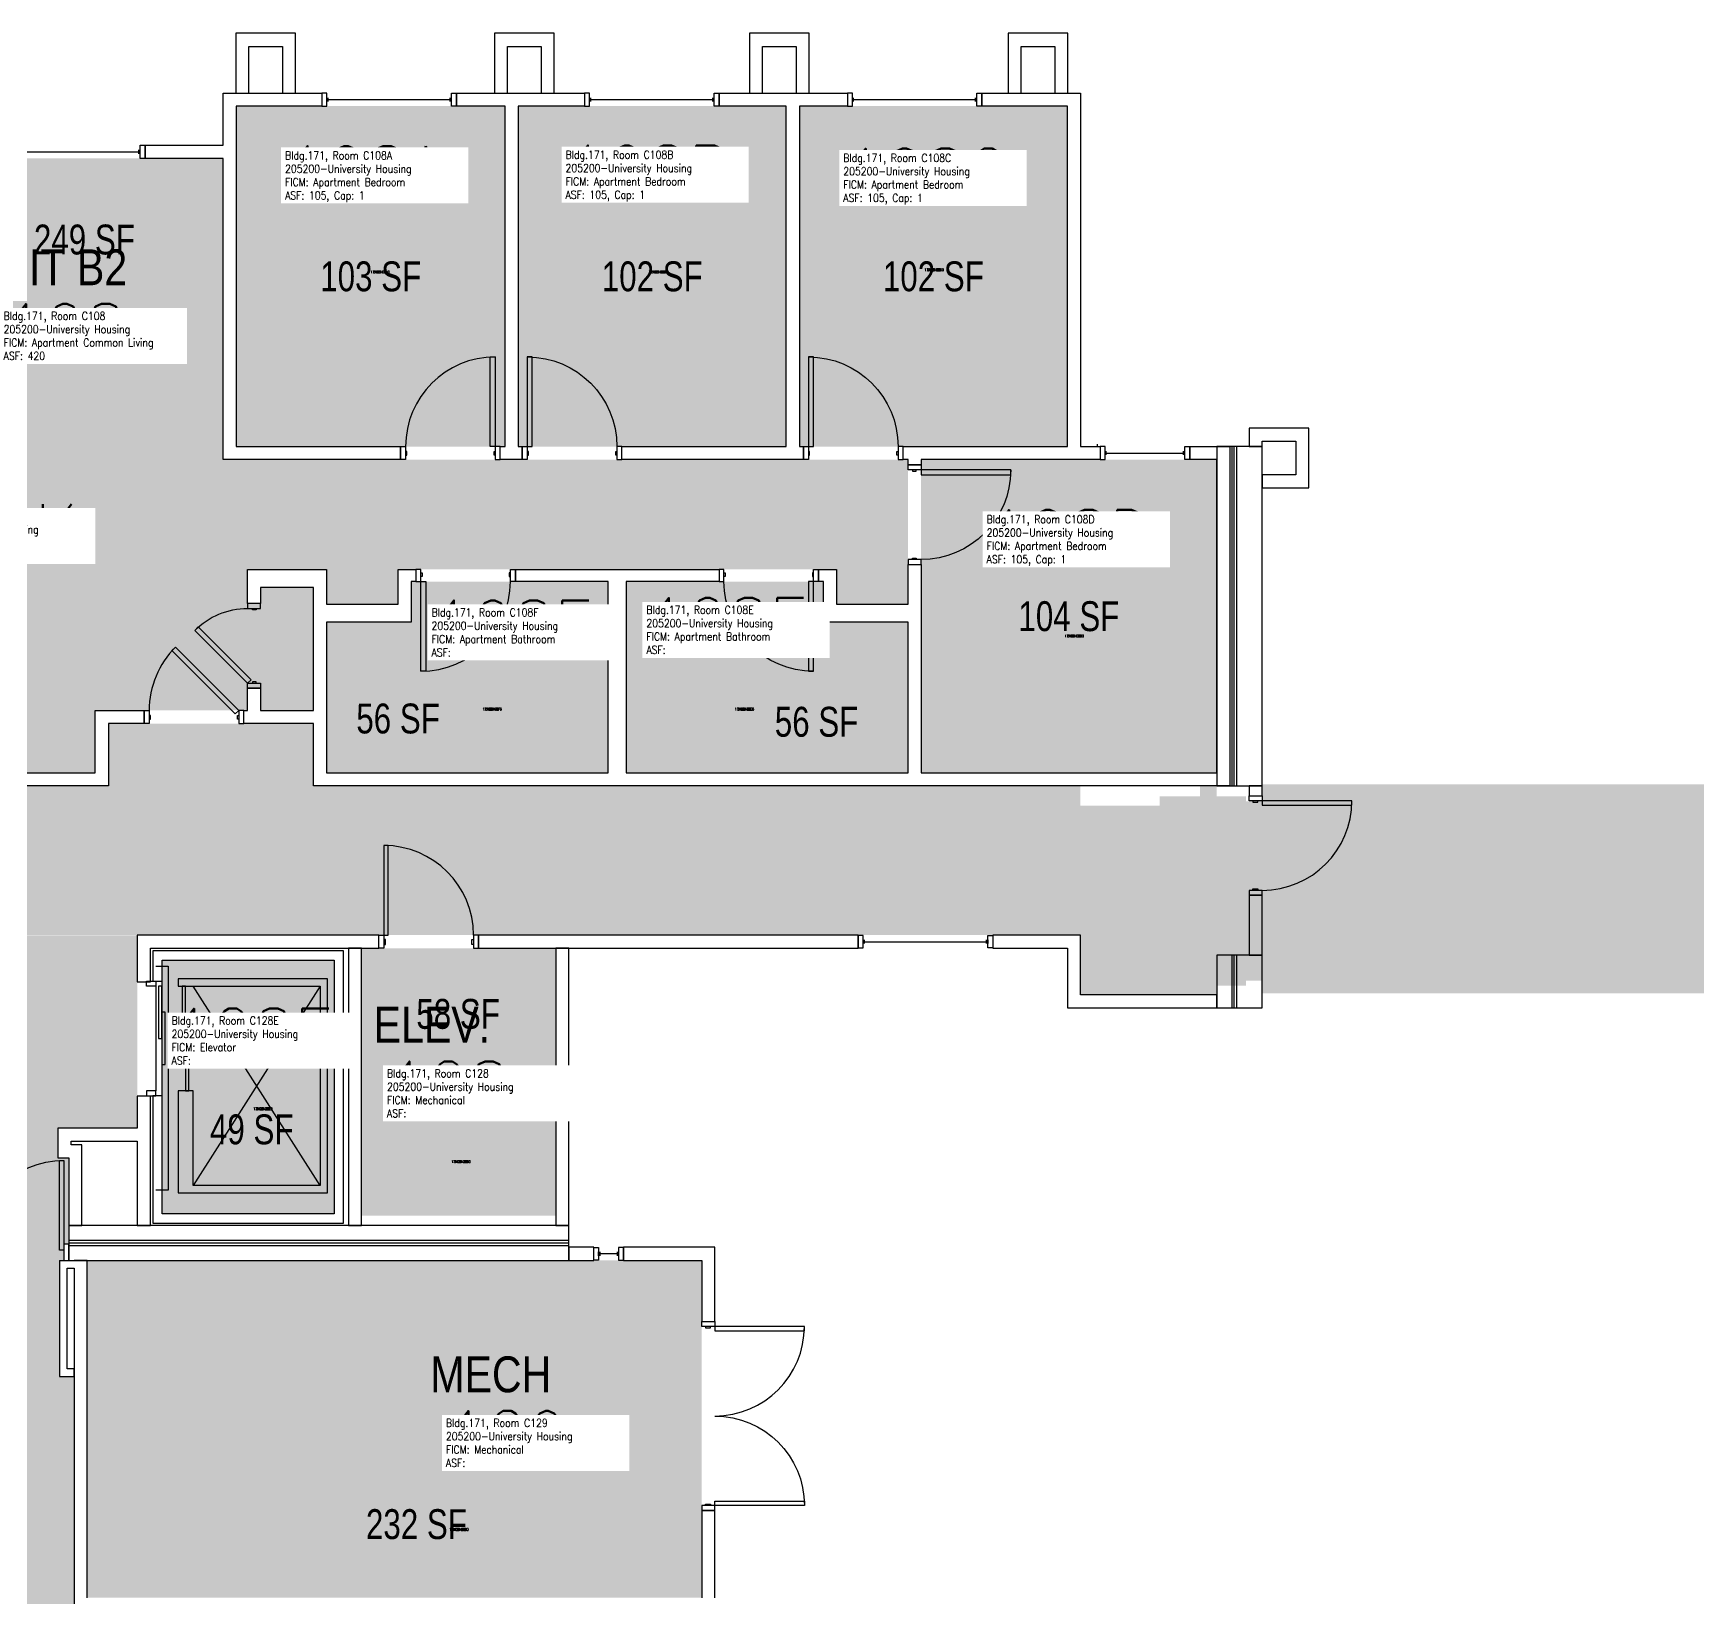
# Model space of a CAD drawing. Header units: inches. Extents: x 56 to 3925, y -1092 to 1472.
# Drawn here: x 2387 to 3055, y 844 to 1472 of the extents above; entities that cross this region are included whole.
import ezdxf
from ezdxf.enums import TextEntityAlignment as Align

# ---------------------------------------------------------------- set-up
doc = ezdxf.new("R2010")
doc.units = ezdxf.units.IN
doc.header["$LTSCALE"] = 192
doc.header["$MEASUREMENT"] = 0
doc.layers.get('0').update_dxf_attribs({"plot": 0})
for name, color, linetype in [('A-AREA-IDEN', 1, 'Continuous'), ('A-DOOR', 2, 'Continuous'), ('A-GLAZ', 1, 'Continuous'), ('A-IDEN-RNUM', 7, 'Continuous'), ('A-IDEN-SNUM', 4, 'Continuous'), ('A-IDEN-VNUM', 4, 'Continuous'), ('A-WALL', 5, 'Continuous'), ('AREA-TEXT', 3, 'Continuous'), ('Rooms-Category-Color', 7, 'Continuous'), ('Rooms-College-Color', 7, 'Continuous'), ('Rooms-Department-Color', 7, 'Continuous'), ('Rooms-Division-Color', 7, 'Continuous'), ('Rooms-Information', 7, 'Continuous')]:
    doc.layers.add(name, color=color, linetype=linetype)
doc.styles.add('AREA', font='arial.ttf', dxfattribs={"width": 0.75, "height": 12})
doc.styles.add('ROOMSNUMBER', font='txt.shx', dxfattribs={"height": 0.03})
doc.styles.add('ROOMVNUMBER', font='simplex.shx', dxfattribs={"width": 0.85})
doc.styles.get("Standard").update_dxf_attribs({"font": 'ARIALN.TTF'})

msp = doc.modelspace()

# ---------------------------------------------------------------- hatches: boundary and pattern name
h = msp.add_hatch()
h.set_pattern_fill('ANSI31', color=256, style=0)
h.set_pattern_definition([(135, (2926.62701, 1820.73259), (0.088388348, 0.088388348), [])])
h.paths.add_polyline_path([(2595.16, 1236.78), (2536.42, 1236.78), (2536.42, 1227.57), (2595.16, 1227.57)], flags=9)
at = {"layer": 'Rooms-Category-Color', "true_color": 0x728ef3}
for points in [[(2468.39, 1442.64), (2576.39, 1442.64), (2576.39, 1305.89), (2468.39, 1305.89)], [(2689.26, 1442.64), (2581.64, 1442.64), (2581.64, 1305.89), (2689.26, 1305.89)], [(2802.14, 1442.64), (2694.51, 1442.64), (2694.51, 1305.89), (2802.14, 1305.89)], [(2327.65, 1305.01), (2411.79, 1305.01), (2411.79, 1199.89), (2472.91, 1199.89), (2472.91, 1208.84), (2478.16, 1208.84), (2478.16, 1199.89), (2499.36, 1199.89), (2499.36, 1249.26), (2478.16, 1249.26), (2478.16, 1242.84), (2472.91, 1242.84), (2472.91, 1256.51), (2504.61, 1256.51), (2504.61, 1242.64), (2533.36, 1242.64), (2533.36, 1256.51), (2709.4, 1256.51), (2709.4, 1242.64), (2738.15, 1242.64), (2738.15, 1300.64), (2463.15, 1300.64), (2463.15, 1421.64), (2327.65, 1421.64)], [(2411.79, 1174.89), (2411.79, 1305.01), (2341.65, 1305.01), (2341.65, 1290.39), (2327.65, 1290.39), (2327.65, 1174.89)], [(2862.14, 1174.89), (2862.14, 1300.64), (2743.39, 1300.64), (2743.39, 1174.89)], [(2617.75, 1174.89), (2617.75, 1251.64), (2538.61, 1251.64), (2538.61, 1235.39), (2504.61, 1235.39), (2504.61, 1174.89)], [(2738.14, 1174.89), (2738.14, 1235.39), (2704.14, 1235.39), (2704.14, 1251.64), (2625, 1251.64), (2625, 1174.89)]]:
    msp.add_hatch(color=171, dxfattribs=at).paths.add_polyline_path(points)
at = {"layer": 'Rooms-Category-Color', "true_color": 0xadadad}
for points in [[(1290.58, 1013.54), (1188.04, 1116.1), (1241.42, 1169.49), (1328.79, 1169.64), (1328.79, 1194.64), (1411.11, 1194.64), (1411.11, 1169.64), (1726.65, 1169.64), (1726.65, 1161.92), (1738.65, 1161.92), (1738.65, 1165.39), (1773.9, 1165.39), (1773.9, 1163.67), (1780.4, 1163.67), (1780.4, 1165.67), (1787.9, 1165.67), (1787.9, 1161.92), (1827.02, 1161.92), (1827.02, 1169.64), (2150.68, 1169.64), (2150.68, 1194.64), (2233, 1194.64), (2233, 1169.64), (2417.04, 1169.64), (2417.04, 1194.64), (2499.36, 1194.64), (2499.36, 1169.64), (2807.4, 1169.64), (2807.4, 1161.64), (2839.26, 1161.64), (2839.26, 1165.39), (2855.39, 1165.39), (2855.39, 1169.64), (2862.14, 1169.64), (2862.14, 1165.39), (2873.89, 1165.39), (2873.89, 1089.39), (2862.14, 1089.39), (2862.14, 1085.64), (2807.4, 1085.64), (2807.4, 1109.64), (1922.65, 1109.64), (1922.65, 1085.64), (1827.02, 1085.64), (1827.02, 1093.42), (1815.02, 1093.42), (1815.02, 1089.89), (1787.9, 1089.89), (1787.9, 1089.67), (1773.9, 1089.67), (1773.9, 1093.42), (1726.65, 1093.42), (1726.65, 1085.64), (1633.9, 1085.64), (1633.9, 1109.64), (1386.7, 1109.64)], [(2880.39, 1163.39), (2880.39, 1170.26), (3106.65, 1170.26), (3106.65, 1163.67), (3111.9, 1163.67), (3111.9, 1169.64), (3474.68, 1169.64), (3474.68, 1194.64), (3557, 1194.64), (3557, 1169.64), (3646.39, 1169.64), (3646.39, 1101.6), (3671.39, 1101.6), (3671.39, 1019.28), (3646.39, 1019.28), (3586.39, 1019.28), (3586.39, 1109.64), (3166.65, 1109.64), (3166.65, 1085.64), (3111.9, 1085.64), (3111.9, 1091.67), (3106.65, 1091.67), (3106.65, 1086.27), (2880.39, 1086.27), (2880.39, 1091.39), (2873.89, 1091.39), (2873.89, 1163.39)], [(2280.86, 187.89), (2285.45, 192.48), (2286.69, 191.24), (2320.1, 224.65), (2316.13, 228.62), (2323.65, 236.14), (2323.65, 807.29), (2298.65, 807.29), (2298.65, 889.62), (2323.65, 889.62), (2323.65, 932.39), (2328.92, 932.39), (2328.92, 944.39), (2323.65, 944.39), (2323.65, 979.01), (2327.17, 979.01), (2327.17, 985.51), (2325.17, 985.51), (2325.17, 993.01), (2328.92, 993.01), (2328.92, 1032.14), (2325.17, 1032.14), (2325.17, 1109.63), (2428.66, 1109.63), (2428.66, 1032.14), (2396.8, 1032.14), (2396.8, 1020.14), (2401.17, 1020.14), (2401.17, 985.51), (2399.17, 985.51), (2399.17, 979.01), (2397.42, 979.01), (2397.42, 932.39), (2403.3, 932.39), (2403.3, 838.26), (2423.3, 838.26), (2423.3, 792.52), (2403.3, 792.52), (2403.3, 202.67), (2372.69, 172.06), (2368.53, 176.22), (2359.61, 167.29), (2363.76, 163.14), (2339.28, 138.65), (2336.36, 141.57), (2331.77, 136.97)], [(2518.66, 996.91), (2596.66, 996.91), (2596.66, 1104.39), (2518.66, 1104.39)], [(2438.66, 997.64), (2507.66, 997.64), (2507.66, 1099.64), (2438.66, 1099.64)], [(2408.55, 979.01), (2655.3, 979.01), (2655.3, 843.51), (2408.55, 843.51)]]:
    msp.add_hatch(color=253, dxfattribs=at).paths.add_polyline_path(points)
at = {"layer": 'Rooms-College-Color', "true_color": 0xadadad}
for points in [[(2468.39, 1442.64), (2576.39, 1442.64), (2576.39, 1305.89), (2468.39, 1305.89)], [(2689.26, 1442.64), (2581.64, 1442.64), (2581.64, 1305.89), (2689.26, 1305.89)], [(2802.14, 1442.64), (2694.51, 1442.64), (2694.51, 1305.89), (2802.14, 1305.89)], [(2327.65, 1305.01), (2411.79, 1305.01), (2411.79, 1199.89), (2472.91, 1199.89), (2472.91, 1208.84), (2478.16, 1208.84), (2478.16, 1199.89), (2499.36, 1199.89), (2499.36, 1249.26), (2478.16, 1249.26), (2478.16, 1242.84), (2472.91, 1242.84), (2472.91, 1256.51), (2504.61, 1256.51), (2504.61, 1242.64), (2533.36, 1242.64), (2533.36, 1256.51), (2709.4, 1256.51), (2709.4, 1242.64), (2738.15, 1242.64), (2738.15, 1300.64), (2463.15, 1300.64), (2463.15, 1421.64), (2327.65, 1421.64)], [(2411.79, 1174.89), (2411.79, 1305.01), (2341.65, 1305.01), (2341.65, 1290.39), (2327.65, 1290.39), (2327.65, 1174.89)], [(2862.14, 1174.89), (2862.14, 1300.64), (2743.39, 1300.64), (2743.39, 1174.89)], [(2617.75, 1174.89), (2617.75, 1251.64), (2538.61, 1251.64), (2538.61, 1235.39), (2504.61, 1235.39), (2504.61, 1174.89)], [(2738.14, 1174.89), (2738.14, 1235.39), (2704.14, 1235.39), (2704.14, 1251.64), (2625, 1251.64), (2625, 1174.89)], [(1290.58, 1013.54), (1188.04, 1116.1), (1241.42, 1169.49), (1328.79, 1169.64), (1328.79, 1194.64), (1411.11, 1194.64), (1411.11, 1169.64), (1726.65, 1169.64), (1726.65, 1161.92), (1738.65, 1161.92), (1738.65, 1165.39), (1773.9, 1165.39), (1773.9, 1163.67), (1780.4, 1163.67), (1780.4, 1165.67), (1787.9, 1165.67), (1787.9, 1161.92), (1827.02, 1161.92), (1827.02, 1169.64), (2150.68, 1169.64), (2150.68, 1194.64), (2233, 1194.64), (2233, 1169.64), (2417.04, 1169.64), (2417.04, 1194.64), (2499.36, 1194.64), (2499.36, 1169.64), (2807.4, 1169.64), (2807.4, 1161.64), (2839.26, 1161.64), (2839.26, 1165.39), (2855.39, 1165.39), (2855.39, 1169.64), (2862.14, 1169.64), (2862.14, 1165.39), (2873.89, 1165.39), (2873.89, 1089.39), (2862.14, 1089.39), (2862.14, 1085.64), (2807.4, 1085.64), (2807.4, 1109.64), (1922.65, 1109.64), (1922.65, 1085.64), (1827.02, 1085.64), (1827.02, 1093.42), (1815.02, 1093.42), (1815.02, 1089.89), (1787.9, 1089.89), (1787.9, 1089.67), (1773.9, 1089.67), (1773.9, 1093.42), (1726.65, 1093.42), (1726.65, 1085.64), (1633.9, 1085.64), (1633.9, 1109.64), (1386.7, 1109.64)], [(2880.39, 1163.39), (2880.39, 1170.26), (3106.65, 1170.26), (3106.65, 1163.67), (3111.9, 1163.67), (3111.9, 1169.64), (3474.68, 1169.64), (3474.68, 1194.64), (3557, 1194.64), (3557, 1169.64), (3646.39, 1169.64), (3646.39, 1101.6), (3671.39, 1101.6), (3671.39, 1019.28), (3646.39, 1019.28), (3586.39, 1019.28), (3586.39, 1109.64), (3166.65, 1109.64), (3166.65, 1085.64), (3111.9, 1085.64), (3111.9, 1091.67), (3106.65, 1091.67), (3106.65, 1086.27), (2880.39, 1086.27), (2880.39, 1091.39), (2873.89, 1091.39), (2873.89, 1163.39)], [(2280.86, 187.89), (2285.45, 192.48), (2286.69, 191.24), (2320.1, 224.65), (2316.13, 228.62), (2323.65, 236.14), (2323.65, 807.29), (2298.65, 807.29), (2298.65, 889.62), (2323.65, 889.62), (2323.65, 932.39), (2328.92, 932.39), (2328.92, 944.39), (2323.65, 944.39), (2323.65, 979.01), (2327.17, 979.01), (2327.17, 985.51), (2325.17, 985.51), (2325.17, 993.01), (2328.92, 993.01), (2328.92, 1032.14), (2325.17, 1032.14), (2325.17, 1109.63), (2428.66, 1109.63), (2428.66, 1032.14), (2396.8, 1032.14), (2396.8, 1020.14), (2401.17, 1020.14), (2401.17, 985.51), (2399.17, 985.51), (2399.17, 979.01), (2397.42, 979.01), (2397.42, 932.39), (2403.3, 932.39), (2403.3, 838.26), (2423.3, 838.26), (2423.3, 792.52), (2403.3, 792.52), (2403.3, 202.67), (2372.69, 172.06), (2368.53, 176.22), (2359.61, 167.29), (2363.76, 163.14), (2339.28, 138.65), (2336.36, 141.57), (2331.77, 136.97)], [(2518.66, 996.91), (2596.66, 996.91), (2596.66, 1104.39), (2518.66, 1104.39)], [(2438.66, 997.64), (2507.66, 997.64), (2507.66, 1099.64), (2438.66, 1099.64)], [(2408.55, 979.01), (2655.3, 979.01), (2655.3, 843.51), (2408.55, 843.51)]]:
    msp.add_hatch(color=253, dxfattribs=at).paths.add_polyline_path(points)
at = {"layer": 'Rooms-Department-Color', "true_color": 0x604aed}
for points in [[(2468.39, 1442.64), (2576.39, 1442.64), (2576.39, 1305.89), (2468.39, 1305.89)], [(2689.26, 1442.64), (2581.64, 1442.64), (2581.64, 1305.89), (2689.26, 1305.89)], [(2802.14, 1442.64), (2694.51, 1442.64), (2694.51, 1305.89), (2802.14, 1305.89)], [(2327.65, 1305.01), (2411.79, 1305.01), (2411.79, 1199.89), (2472.91, 1199.89), (2472.91, 1208.84), (2478.16, 1208.84), (2478.16, 1199.89), (2499.36, 1199.89), (2499.36, 1249.26), (2478.16, 1249.26), (2478.16, 1242.84), (2472.91, 1242.84), (2472.91, 1256.51), (2504.61, 1256.51), (2504.61, 1242.64), (2533.36, 1242.64), (2533.36, 1256.51), (2709.4, 1256.51), (2709.4, 1242.64), (2738.15, 1242.64), (2738.15, 1300.64), (2463.15, 1300.64), (2463.15, 1421.64), (2327.65, 1421.64)], [(2411.79, 1174.89), (2411.79, 1305.01), (2341.65, 1305.01), (2341.65, 1290.39), (2327.65, 1290.39), (2327.65, 1174.89)], [(2862.14, 1174.89), (2862.14, 1300.64), (2743.39, 1300.64), (2743.39, 1174.89)], [(2617.75, 1174.89), (2617.75, 1251.64), (2538.61, 1251.64), (2538.61, 1235.39), (2504.61, 1235.39), (2504.61, 1174.89)], [(2738.14, 1174.89), (2738.14, 1235.39), (2704.14, 1235.39), (2704.14, 1251.64), (2625, 1251.64), (2625, 1174.89)]]:
    msp.add_hatch(color=173, dxfattribs=at).paths.add_polyline_path(points)
at = {"layer": 'Rooms-Department-Color', "true_color": 0xacacac}
for points in [[(1290.58, 1013.54), (1188.04, 1116.1), (1241.42, 1169.49), (1328.79, 1169.64), (1328.79, 1194.64), (1411.11, 1194.64), (1411.11, 1169.64), (1726.65, 1169.64), (1726.65, 1161.92), (1738.65, 1161.92), (1738.65, 1165.39), (1773.9, 1165.39), (1773.9, 1163.67), (1780.4, 1163.67), (1780.4, 1165.67), (1787.9, 1165.67), (1787.9, 1161.92), (1827.02, 1161.92), (1827.02, 1169.64), (2150.68, 1169.64), (2150.68, 1194.64), (2233, 1194.64), (2233, 1169.64), (2417.04, 1169.64), (2417.04, 1194.64), (2499.36, 1194.64), (2499.36, 1169.64), (2807.4, 1169.64), (2807.4, 1161.64), (2839.26, 1161.64), (2839.26, 1165.39), (2855.39, 1165.39), (2855.39, 1169.64), (2862.14, 1169.64), (2862.14, 1165.39), (2873.89, 1165.39), (2873.89, 1089.39), (2862.14, 1089.39), (2862.14, 1085.64), (2807.4, 1085.64), (2807.4, 1109.64), (1922.65, 1109.64), (1922.65, 1085.64), (1827.02, 1085.64), (1827.02, 1093.42), (1815.02, 1093.42), (1815.02, 1089.89), (1787.9, 1089.89), (1787.9, 1089.67), (1773.9, 1089.67), (1773.9, 1093.42), (1726.65, 1093.42), (1726.65, 1085.64), (1633.9, 1085.64), (1633.9, 1109.64), (1386.7, 1109.64)], [(2880.39, 1163.39), (2880.39, 1170.26), (3106.65, 1170.26), (3106.65, 1163.67), (3111.9, 1163.67), (3111.9, 1169.64), (3474.68, 1169.64), (3474.68, 1194.64), (3557, 1194.64), (3557, 1169.64), (3646.39, 1169.64), (3646.39, 1101.6), (3671.39, 1101.6), (3671.39, 1019.28), (3646.39, 1019.28), (3586.39, 1019.28), (3586.39, 1109.64), (3166.65, 1109.64), (3166.65, 1085.64), (3111.9, 1085.64), (3111.9, 1091.67), (3106.65, 1091.67), (3106.65, 1086.27), (2880.39, 1086.27), (2880.39, 1091.39), (2873.89, 1091.39), (2873.89, 1163.39)], [(2280.86, 187.89), (2285.45, 192.48), (2286.69, 191.24), (2320.1, 224.65), (2316.13, 228.62), (2323.65, 236.14), (2323.65, 807.29), (2298.65, 807.29), (2298.65, 889.62), (2323.65, 889.62), (2323.65, 932.39), (2328.92, 932.39), (2328.92, 944.39), (2323.65, 944.39), (2323.65, 979.01), (2327.17, 979.01), (2327.17, 985.51), (2325.17, 985.51), (2325.17, 993.01), (2328.92, 993.01), (2328.92, 1032.14), (2325.17, 1032.14), (2325.17, 1109.63), (2428.66, 1109.63), (2428.66, 1032.14), (2396.8, 1032.14), (2396.8, 1020.14), (2401.17, 1020.14), (2401.17, 985.51), (2399.17, 985.51), (2399.17, 979.01), (2397.42, 979.01), (2397.42, 932.39), (2403.3, 932.39), (2403.3, 838.26), (2423.3, 838.26), (2423.3, 792.52), (2403.3, 792.52), (2403.3, 202.67), (2372.69, 172.06), (2368.53, 176.22), (2359.61, 167.29), (2363.76, 163.14), (2339.28, 138.65), (2336.36, 141.57), (2331.77, 136.97)], [(2518.66, 996.91), (2596.66, 996.91), (2596.66, 1104.39), (2518.66, 1104.39)], [(2438.66, 997.64), (2507.66, 997.64), (2507.66, 1099.64), (2438.66, 1099.64)], [(2408.55, 979.01), (2655.3, 979.01), (2655.3, 843.51), (2408.55, 843.51)]]:
    msp.add_hatch(color=253, dxfattribs=at).paths.add_polyline_path(points)
at = {"layer": 'Rooms-Division-Color', "true_color": 0x604aed}
for points in [[(2468.39, 1442.64), (2576.39, 1442.64), (2576.39, 1305.89), (2468.39, 1305.89)], [(2689.26, 1442.64), (2581.64, 1442.64), (2581.64, 1305.89), (2689.26, 1305.89)], [(2802.14, 1442.64), (2694.51, 1442.64), (2694.51, 1305.89), (2802.14, 1305.89)], [(2327.65, 1305.01), (2411.79, 1305.01), (2411.79, 1199.89), (2472.91, 1199.89), (2472.91, 1208.84), (2478.16, 1208.84), (2478.16, 1199.89), (2499.36, 1199.89), (2499.36, 1249.26), (2478.16, 1249.26), (2478.16, 1242.84), (2472.91, 1242.84), (2472.91, 1256.51), (2504.61, 1256.51), (2504.61, 1242.64), (2533.36, 1242.64), (2533.36, 1256.51), (2709.4, 1256.51), (2709.4, 1242.64), (2738.15, 1242.64), (2738.15, 1300.64), (2463.15, 1300.64), (2463.15, 1421.64), (2327.65, 1421.64)], [(2411.79, 1174.89), (2411.79, 1305.01), (2341.65, 1305.01), (2341.65, 1290.39), (2327.65, 1290.39), (2327.65, 1174.89)], [(2862.14, 1174.89), (2862.14, 1300.64), (2743.39, 1300.64), (2743.39, 1174.89)], [(2617.75, 1174.89), (2617.75, 1251.64), (2538.61, 1251.64), (2538.61, 1235.39), (2504.61, 1235.39), (2504.61, 1174.89)], [(2738.14, 1174.89), (2738.14, 1235.39), (2704.14, 1235.39), (2704.14, 1251.64), (2625, 1251.64), (2625, 1174.89)]]:
    msp.add_hatch(color=173, dxfattribs=at).paths.add_polyline_path(points)
at = {"layer": 'Rooms-Division-Color', "true_color": 0xadadad}
for points in [[(1290.58, 1013.54), (1188.04, 1116.1), (1241.42, 1169.49), (1328.79, 1169.64), (1328.79, 1194.64), (1411.11, 1194.64), (1411.11, 1169.64), (1726.65, 1169.64), (1726.65, 1161.92), (1738.65, 1161.92), (1738.65, 1165.39), (1773.9, 1165.39), (1773.9, 1163.67), (1780.4, 1163.67), (1780.4, 1165.67), (1787.9, 1165.67), (1787.9, 1161.92), (1827.02, 1161.92), (1827.02, 1169.64), (2150.68, 1169.64), (2150.68, 1194.64), (2233, 1194.64), (2233, 1169.64), (2417.04, 1169.64), (2417.04, 1194.64), (2499.36, 1194.64), (2499.36, 1169.64), (2807.4, 1169.64), (2807.4, 1161.64), (2839.26, 1161.64), (2839.26, 1165.39), (2855.39, 1165.39), (2855.39, 1169.64), (2862.14, 1169.64), (2862.14, 1165.39), (2873.89, 1165.39), (2873.89, 1089.39), (2862.14, 1089.39), (2862.14, 1085.64), (2807.4, 1085.64), (2807.4, 1109.64), (1922.65, 1109.64), (1922.65, 1085.64), (1827.02, 1085.64), (1827.02, 1093.42), (1815.02, 1093.42), (1815.02, 1089.89), (1787.9, 1089.89), (1787.9, 1089.67), (1773.9, 1089.67), (1773.9, 1093.42), (1726.65, 1093.42), (1726.65, 1085.64), (1633.9, 1085.64), (1633.9, 1109.64), (1386.7, 1109.64)], [(2880.39, 1163.39), (2880.39, 1170.26), (3106.65, 1170.26), (3106.65, 1163.67), (3111.9, 1163.67), (3111.9, 1169.64), (3474.68, 1169.64), (3474.68, 1194.64), (3557, 1194.64), (3557, 1169.64), (3646.39, 1169.64), (3646.39, 1101.6), (3671.39, 1101.6), (3671.39, 1019.28), (3646.39, 1019.28), (3586.39, 1019.28), (3586.39, 1109.64), (3166.65, 1109.64), (3166.65, 1085.64), (3111.9, 1085.64), (3111.9, 1091.67), (3106.65, 1091.67), (3106.65, 1086.27), (2880.39, 1086.27), (2880.39, 1091.39), (2873.89, 1091.39), (2873.89, 1163.39)], [(2280.86, 187.89), (2285.45, 192.48), (2286.69, 191.24), (2320.1, 224.65), (2316.13, 228.62), (2323.65, 236.14), (2323.65, 807.29), (2298.65, 807.29), (2298.65, 889.62), (2323.65, 889.62), (2323.65, 932.39), (2328.92, 932.39), (2328.92, 944.39), (2323.65, 944.39), (2323.65, 979.01), (2327.17, 979.01), (2327.17, 985.51), (2325.17, 985.51), (2325.17, 993.01), (2328.92, 993.01), (2328.92, 1032.14), (2325.17, 1032.14), (2325.17, 1109.63), (2428.66, 1109.63), (2428.66, 1032.14), (2396.8, 1032.14), (2396.8, 1020.14), (2401.17, 1020.14), (2401.17, 985.51), (2399.17, 985.51), (2399.17, 979.01), (2397.42, 979.01), (2397.42, 932.39), (2403.3, 932.39), (2403.3, 838.26), (2423.3, 838.26), (2423.3, 792.52), (2403.3, 792.52), (2403.3, 202.67), (2372.69, 172.06), (2368.53, 176.22), (2359.61, 167.29), (2363.76, 163.14), (2339.28, 138.65), (2336.36, 141.57), (2331.77, 136.97)], [(2518.66, 996.91), (2596.66, 996.91), (2596.66, 1104.39), (2518.66, 1104.39)], [(2438.66, 997.64), (2507.66, 997.64), (2507.66, 1099.64), (2438.66, 1099.64)], [(2408.55, 979.01), (2655.3, 979.01), (2655.3, 843.51), (2408.55, 843.51)]]:
    msp.add_hatch(color=253, dxfattribs=at).paths.add_polyline_path(points)

# ---------------------------------------------------------------- linework, layer by layer
at = {"layer": 'A-DOOR'}
for p, q in [((2875.15, 1163.64), (2875.15, 1165.64)), ((2875.15, 1165.64), (2880.4, 1165.64)), ((2880.4, 1163.64), (2875.15, 1163.64)), ((2876.65, 1163.64), (2876.65, 1163.01)), ((2878.65, 1163.64), (2876.65, 1163.64)), ((2876.65, 1163.01), (2878.65, 1163.01)), ((2878.65, 1163.01), (2878.65, 1163.64)), ((2880.4, 1165.64), (2880.4, 1163.64)), ((2880.4, 1163.64), (2880.4, 1161.89)), ((2916.4, 1163.64), (2880.4, 1163.64)), ((2916.4, 1161.89), (2916.4, 1163.64)), ((2880.4, 1161.89), (2916.4, 1161.89)), ((2529.41, 1145.64), (2527.66, 1145.64)), ((2527.66, 1145.64), (2527.66, 1109.64)), ((2529.41, 1109.64), (2529.41, 1145.64)), ((2875.15, 1127.64), (2875.15, 1125.64)), ((2880.4, 1127.64), (2875.15, 1127.64)), ((2875.15, 1125.64), (2880.4, 1125.64)), ((2876.65, 1127.64), (2876.65, 1128.26)), ((2876.65, 1128.26), (2878.65, 1128.26)), ((2878.65, 1127.64), (2876.65, 1127.64)), ((2878.65, 1128.26), (2878.65, 1127.64)), ((2880.4, 1125.64), (2880.4, 1127.64)), ((2525.66, 1104.39), (2525.66, 1109.64)), ((2525.66, 1109.64), (2527.66, 1109.64)), ((2527.66, 1109.64), (2529.41, 1109.64)), ((2527.66, 1109.64), (2527.66, 1104.39)), ((2565.66, 1109.64), (2563.66, 1109.64)), ((2563.66, 1109.64), (2563.66, 1104.39)), ((2565.66, 1104.39), (2565.66, 1109.64)), ((2527.66, 1104.39), (2525.66, 1104.39)), ((2528.29, 1107.89), (2527.66, 1107.89)), ((2527.66, 1107.89), (2527.66, 1105.89)), ((2527.66, 1105.89), (2528.29, 1105.89)), ((2528.29, 1105.89), (2528.29, 1107.89)), ((2563.04, 1105.89), (2563.04, 1107.89)), ((2563.04, 1107.89), (2563.66, 1107.89)), ((2563.66, 1105.89), (2563.04, 1105.89)), ((2563.66, 1107.89), (2563.66, 1105.89)), ((2563.66, 1104.39), (2565.66, 1104.39)), ((2436.04, 1097.15), (2441.04, 1097.15)), ((2441.04, 1097.15), (2441.04, 1007.15)), ((2432.29, 1089.15), (2432.29, 1091.15)), ((2432.29, 1091.15), (2436.04, 1091.15)), ((2436.04, 1091.15), (2436.04, 1089.15)), ((2436.04, 1089.15), (2432.29, 1089.15)), ((2436.04, 1089.15), (2436.04, 1047.15)), ((2448.04, 1089.15), (2446.66, 1089.15)), ((2446.66, 1089.15), (2446.66, 1068.15)), ((2448.04, 1068.15), (2448.04, 1089.15)), ((2446.66, 1068.15), (2448.04, 1068.15)), ((2449.41, 1068.15), (2448.04, 1068.15)), ((2448.04, 1068.15), (2448.04, 1047.15)), ((2449.41, 1047.15), (2449.41, 1068.15)), ((2432.29, 1047.15), (2432.29, 1045.15)), ((2436.04, 1047.15), (2432.29, 1047.15)), ((2432.29, 1045.15), (2436.04, 1045.15)), ((2436.04, 1045.15), (2436.04, 1047.15)), ((2448.04, 1047.15), (2449.41, 1047.15)), ((2397.42, 983.14), (2397.42, 1019.14)), ((2397.42, 1019.14), (2399.17, 1019.14)), ((2399.17, 1019.14), (2399.17, 983.14)), ((2441.04, 1007.15), (2436.04, 1007.15)), ((2399.17, 983.14), (2397.42, 983.14)), ((2401.17, 985.51), (2399.17, 985.51)), ((2399.17, 985.51), (2399.17, 979.01)), ((2401.17, 979.01), (2401.17, 985.51)), ((2399.17, 979.01), (2401.17, 979.01)), ((2655.3, 952.5), (2655.3, 954.5)), ((2655.3, 954.5), (2660.55, 954.5)), ((2660.55, 952.5), (2655.3, 952.5)), ((2656.8, 952.5), (2656.8, 951.87)), ((2658.8, 952.5), (2656.8, 952.5)), ((2656.8, 951.87), (2658.8, 951.87)), ((2658.8, 951.87), (2658.8, 952.5)), ((2660.55, 954.5), (2660.55, 952.5)), ((2660.55, 952.5), (2660.55, 950.75)), ((2696.55, 952.5), (2660.55, 952.5)), ((2660.55, 950.75), (2696.55, 950.75)), ((2696.55, 950.75), (2696.55, 952.5)), ((2655.3, 880.5), (2655.3, 878.5)), ((2660.55, 880.5), (2655.3, 880.5)), ((2655.3, 878.5), (2660.55, 878.5)), ((2656.8, 880.5), (2656.8, 881.12)), ((2656.8, 881.12), (2658.8, 881.12)), ((2658.8, 880.5), (2656.8, 880.5)), ((2658.8, 881.12), (2658.8, 880.5)), ((2660.55, 880.5), (2660.55, 882.25)), ((2660.55, 882.25), (2696.55, 882.25)), ((2696.55, 880.5), (2660.55, 880.5)), ((2660.55, 878.5), (2660.55, 880.5)), ((2696.55, 882.25), (2696.55, 880.5))]:
    msp.add_line(p, q, dxfattribs=at)
for points in [[(2572.4, 1305.89), (2570.4, 1305.89), (2570.4, 1341.89), (2572.4, 1341.89)], [(2585.27, 1305.89), (2587.27, 1305.89), (2587.27, 1341.89), (2585.27, 1341.89)], [(2698.15, 1305.89), (2700.15, 1305.89), (2700.15, 1341.89), (2698.15, 1341.89)], [(2536.4, 1300.64), (2534.4, 1300.64), (2534.4, 1305.89), (2536.4, 1305.89)], [(2536.4, 1302.39), (2536.9, 1302.39), (2536.9, 1303.89), (2536.4, 1303.89)], [(2572.4, 1302.39), (2571.9, 1302.39), (2571.9, 1303.89), (2572.4, 1303.89)], [(2572.4, 1300.64), (2574.4, 1300.64), (2574.4, 1305.89), (2572.4, 1305.89)], [(2585.27, 1300.64), (2583.27, 1300.64), (2583.27, 1305.89), (2585.27, 1305.89)], [(2585.27, 1302.39), (2585.77, 1302.39), (2585.77, 1303.89), (2585.27, 1303.89)], [(2621.27, 1302.39), (2620.77, 1302.39), (2620.77, 1303.89), (2621.27, 1303.89)], [(2621.27, 1300.64), (2623.27, 1300.64), (2623.27, 1305.89), (2621.27, 1305.89)], [(2698.15, 1300.64), (2696.15, 1300.64), (2696.15, 1305.89), (2698.15, 1305.89)], [(2698.15, 1302.39), (2698.65, 1302.39), (2698.65, 1303.89), (2698.15, 1303.89)], [(2734.15, 1302.39), (2733.65, 1302.39), (2733.65, 1303.89), (2734.15, 1303.89)], [(2734.15, 1300.64), (2736.15, 1300.64), (2736.15, 1305.89), (2734.15, 1305.89)], [(2738.15, 1296.52), (2738.15, 1298.52), (2743.4, 1298.52), (2743.4, 1296.52)], [(2739.9, 1296.52), (2739.9, 1296.02), (2741.4, 1296.02), (2741.4, 1296.52)], [(2743.4, 1296.52), (2743.4, 1294.52), (2779.4, 1294.52), (2779.4, 1296.52)], [(2738.15, 1260.52), (2738.15, 1258.52), (2743.4, 1258.52), (2743.4, 1260.52)], [(2739.9, 1260.52), (2739.9, 1261.02), (2741.4, 1261.02), (2741.4, 1260.52)], [(2542.5, 1256.51), (2540.5, 1256.51), (2540.5, 1251.64), (2542.5, 1251.64)], [(2542.5, 1255.14), (2543, 1255.14), (2543, 1253.64), (2542.5, 1253.64)], [(2542.5, 1251.64), (2544.5, 1251.64), (2544.5, 1215.64), (2542.5, 1215.64)], [(2578.5, 1255.14), (2578, 1255.14), (2578, 1253.64), (2578.5, 1253.64)], [(2578.5, 1256.51), (2580.5, 1256.51), (2580.5, 1251.64), (2578.5, 1251.64)], [(2664.25, 1256.51), (2662.25, 1256.51), (2662.25, 1251.64), (2664.25, 1251.64)], [(2664.25, 1255.14), (2664.75, 1255.14), (2664.75, 1253.64), (2664.25, 1253.64)], [(2700.25, 1251.64), (2698.25, 1251.64), (2698.25, 1215.64), (2700.25, 1215.64)], [(2700.25, 1255.14), (2699.75, 1255.14), (2699.75, 1253.64), (2700.25, 1253.64)], [(2700.25, 1256.51), (2702.25, 1256.51), (2702.25, 1251.64), (2700.25, 1251.64)], [(2478.16, 1240.84), (2478.16, 1242.84), (2472.91, 1242.84), (2472.91, 1240.84)], [(2476.41, 1240.84), (2476.41, 1240.34), (2474.91, 1240.34), (2474.91, 1240.84)], [(2472.91, 1210.84), (2474.33, 1212.25), (2453.11, 1233.47), (2451.7, 1232.05)], [(2469.43, 1199.89), (2468.01, 1198.48), (2442.56, 1223.93), (2443.97, 1225.35)], [(2478.16, 1210.84), (2478.16, 1208.84), (2472.91, 1208.84), (2472.91, 1210.84)], [(2476.41, 1210.84), (2476.41, 1211.34), (2474.91, 1211.34), (2474.91, 1210.84)], [(2433.43, 1194.64), (2431.43, 1194.64), (2431.43, 1199.89), (2433.43, 1199.89)], [(2433.43, 1196.39), (2433.93, 1196.39), (2433.93, 1197.89), (2433.43, 1197.89)], [(2469.43, 1196.39), (2468.93, 1196.39), (2468.93, 1197.89), (2469.43, 1197.89)], [(2469.43, 1194.64), (2471.43, 1194.64), (2471.43, 1199.89), (2469.43, 1199.89)], [(2438.54, 1089.15), (2437.16, 1089.15), (2437.16, 1068.15), (2438.54, 1068.15)], [(2439.91, 1078.65), (2438.54, 1078.65), (2438.54, 1057.65), (2439.91, 1057.65)]]:
    msp.add_lwpolyline(points, close=True, dxfattribs=at)
for centre, start, end in [((2572.4, 1305.89), 90, 180), ((2542.5, 1251.64), 270, 0), ((2469.43, 1199.89), 135, 180), ((2880.4, 1163.64), 270.00006, 0.00006), ((2527.66, 1109.64), 0.00011, 90.00011), ((2660.55, 952.5), 269.99998, 359.99998)]:
    msp.add_arc(centre, 36, start, end, dxfattribs=at)
at = {"layer": 'A-DOOR', "extrusion": (0, 0, -1)}
for centre, radius, start, end in [((-2585.27, 1305.89), 36, 90, 180), ((-2698.15, 1305.89), 36, 90, 180), ((-2743.4, 1296.52), 36, 180, 270), ((-2700.25, 1251.64), 36, 270, 0), ((-2472.91, 1210.84), 30, 45, 90), ((-2399.17, 983.14), 36, 0.0005, 90.0005), ((-2660.55, 880.5), 36, 90.00002, 180.00002)]:
    msp.add_arc(centre, radius, start, end, dxfattribs=at)
at = {"layer": 'A-GLAZ'}
for p, q in [((2505.3, 1444.51), (2505.3, 1446.01)), ((2505.3, 1445.26), (2554.3, 1445.26)), ((2554.3, 1444.51), (2554.3, 1446.01)), ((2610.77, 1444.51), (2610.77, 1446.01)), ((2610.77, 1445.26), (2659.77, 1445.26)), ((2659.77, 1444.51), (2659.77, 1446.01)), ((2716.3, 1444.51), (2716.3, 1446.01)), ((2716.3, 1445.26), (2765.3, 1445.26)), ((2765.3, 1444.51), (2765.3, 1446.01)), ((2362.26, 1424.26), (2429.26, 1424.26)), ((2429.26, 1423.51), (2429.26, 1425.01)), ((2814.26, 1305.89), (2814.26, 1306.89)), ((2817.76, 1302.51), (2817.76, 1304.01)), ((2848.76, 1302.51), (2848.76, 1304.01)), ((2817.76, 1303.26), (2848.76, 1303.26)), ((2720.15, 1109.51), (2718.15, 1109.51)), ((2718.15, 1109.51), (2718.15, 1104.51)), ((2720.15, 1104.51), (2720.15, 1109.51)), ((2770.15, 1109.51), (2772.15, 1109.51)), ((2770.15, 1104.51), (2770.15, 1109.51)), ((2772.15, 1109.51), (2772.15, 1104.51)), ((2718.15, 1104.51), (2720.15, 1104.51)), ((2720.15, 1106.26), (2720.15, 1107.76)), ((2720.65, 1106.26), (2720.65, 1107.76)), ((2720.65, 1107.01), (2769.65, 1107.01)), ((2769.65, 1106.26), (2769.65, 1107.76)), ((2770.15, 1107.76), (2770.15, 1106.26)), ((2772.15, 1104.51), (2770.15, 1104.51)), ((2611.92, 979.13), (2611.92, 984.13)), ((2611.92, 984.13), (2613.92, 984.13)), ((2613.92, 984.13), (2613.92, 979.13)), ((2623.92, 984.13), (2621.92, 984.13)), ((2621.92, 984.13), (2621.92, 979.13)), ((2623.92, 979.13), (2623.92, 984.13)), ((2613.92, 979.13), (2611.92, 979.13)), ((2613.92, 980.88), (2613.92, 982.38)), ((2614.42, 982.38), (2614.42, 980.88)), ((2621.42, 981.63), (2614.42, 981.63)), ((2621.42, 982.38), (2621.42, 980.88)), ((2621.92, 982.38), (2621.92, 980.88)), ((2621.92, 979.13), (2623.92, 979.13))]:
    msp.add_line(p, q, dxfattribs=at)
for points in [[(2504.8, 1447.89), (2502.8, 1447.89), (2502.8, 1442.64), (2504.8, 1442.64)], [(2554.8, 1447.89), (2556.8, 1447.89), (2556.8, 1442.64), (2554.8, 1442.64)], [(2610.27, 1447.89), (2608.27, 1447.89), (2608.27, 1442.64), (2610.27, 1442.64)], [(2660.27, 1447.89), (2662.27, 1447.89), (2662.27, 1442.64), (2660.27, 1442.64)], [(2715.8, 1447.89), (2713.8, 1447.89), (2713.8, 1442.64), (2715.8, 1442.64)], [(2765.8, 1447.89), (2767.8, 1447.89), (2767.8, 1442.64), (2765.8, 1442.64)], [(2429.76, 1426.89), (2431.76, 1426.89), (2431.76, 1421.64), (2429.76, 1421.64)], [(2817.26, 1305.89), (2815.26, 1305.89), (2815.26, 1300.64), (2817.26, 1300.64)], [(2849.26, 1305.89), (2851.26, 1305.89), (2851.26, 1300.64), (2849.26, 1300.64)]]:
    msp.add_lwpolyline(points, close=True, dxfattribs=at)
at = {"layer": 'A-WALL'}
for p, q in [((2492.22, 1471.89), (2468.22, 1471.89)), ((2468.22, 1471.89), (2468.22, 1447.89)), ((2492.22, 1447.89), (2492.22, 1471.89)), ((2596.05, 1471.89), (2572.05, 1471.89)), ((2572.05, 1471.89), (2572.05, 1447.89)), ((2596.05, 1447.89), (2596.05, 1471.89)), ((2698.49, 1471.89), (2674.49, 1471.89)), ((2674.49, 1471.89), (2674.49, 1447.89)), ((2698.49, 1447.89), (2698.49, 1471.89)), ((2802.32, 1471.89), (2778.32, 1471.89)), ((2778.32, 1471.89), (2778.32, 1447.89)), ((2802.32, 1447.89), (2802.32, 1471.89)), ((2473.47, 1466.64), (2486.97, 1466.64)), ((2473.47, 1447.89), (2473.47, 1466.64)), ((2486.97, 1466.64), (2486.97, 1447.89)), ((2577.3, 1466.64), (2590.8, 1466.64)), ((2577.3, 1447.89), (2577.3, 1466.64)), ((2590.8, 1466.64), (2590.8, 1447.89)), ((2679.74, 1466.64), (2693.24, 1466.64)), ((2679.74, 1447.89), (2679.74, 1466.64)), ((2693.24, 1466.64), (2693.24, 1447.89)), ((2783.57, 1466.64), (2797.07, 1466.64)), ((2783.57, 1447.89), (2783.57, 1466.64)), ((2797.07, 1466.64), (2797.07, 1447.89)), ((2463.15, 1447.89), (2502.8, 1447.89)), ((2463.15, 1426.89), (2463.15, 1447.89)), ((2468.22, 1447.89), (2473.47, 1447.89)), ((2486.97, 1447.89), (2492.22, 1447.89)), ((2502.8, 1447.89), (2502.8, 1442.64)), ((2556.8, 1447.89), (2608.27, 1447.89)), ((2556.8, 1442.64), (2556.8, 1447.89)), ((2572.05, 1447.89), (2577.3, 1447.89)), ((2590.8, 1447.89), (2596.05, 1447.89)), ((2608.27, 1447.89), (2608.27, 1442.64)), ((2662.27, 1442.64), (2662.27, 1447.89)), ((2662.27, 1447.89), (2713.8, 1447.89)), ((2674.49, 1447.89), (2679.74, 1447.89)), ((2693.24, 1447.89), (2698.49, 1447.89)), ((2713.8, 1447.89), (2713.8, 1442.64)), ((2767.8, 1447.89), (2807.4, 1447.89)), ((2767.8, 1442.64), (2767.8, 1447.89)), ((2778.32, 1447.89), (2783.57, 1447.89)), ((2797.07, 1447.89), (2802.32, 1447.89)), ((2807.4, 1447.89), (2807.4, 1305.89)), ((2502.8, 1442.64), (2468.4, 1442.64)), ((2468.4, 1442.64), (2468.4, 1305.89)), ((2576.4, 1442.64), (2556.8, 1442.64)), ((2576.4, 1305.89), (2576.4, 1442.64)), ((2608.27, 1442.64), (2581.65, 1442.64)), ((2581.65, 1442.64), (2581.65, 1305.89)), ((2689.27, 1442.64), (2662.27, 1442.64)), ((2689.27, 1305.89), (2689.27, 1442.64)), ((2694.52, 1442.64), (2694.52, 1305.89)), ((2713.8, 1442.64), (2694.52, 1442.64)), ((2802.15, 1442.64), (2767.8, 1442.64)), ((2802.15, 1305.89), (2802.15, 1442.64)), ((2431.76, 1426.89), (2463.15, 1426.89)), ((2431.76, 1421.64), (2431.76, 1426.89)), ((2463.15, 1421.64), (2431.76, 1421.64)), ((2463.15, 1300.64), (2463.15, 1421.64)), ((2899.15, 1313.26), (2875.15, 1313.26)), ((2875.15, 1313.26), (2875.15, 1305.89)), ((2899.15, 1289.26), (2899.15, 1313.26)), ((2468.4, 1305.89), (2534.4, 1305.89)), ((2534.4, 1305.89), (2534.4, 1300.64)), ((2574.4, 1305.89), (2576.4, 1305.89)), ((2574.4, 1300.64), (2574.4, 1305.89)), ((2581.65, 1305.89), (2583.27, 1305.89)), ((2583.27, 1305.89), (2583.27, 1300.64)), ((2623.27, 1305.89), (2689.27, 1305.89)), ((2623.27, 1300.64), (2623.27, 1305.89)), ((2694.52, 1305.89), (2696.15, 1305.89)), ((2696.15, 1305.89), (2696.15, 1300.64)), ((2736.15, 1305.89), (2802.15, 1305.89)), ((2736.15, 1300.64), (2736.15, 1305.89)), ((2807.4, 1305.89), (2815.26, 1305.89)), ((2815.26, 1305.89), (2815.26, 1300.64)), ((2851.26, 1305.89), (2867.4, 1305.89)), ((2851.26, 1300.64), (2851.26, 1305.89)), ((2862.15, 1305.89), (2862.15, 1169.64)), ((2880.4, 1305.89), (2862.15, 1305.89)), ((2867.4, 1305.89), (2867.4, 1169.64)), ((2868.15, 1305.89), (2868.15, 1169.64)), ((2869.15, 1169.64), (2869.15, 1305.89)), ((2870.15, 1169.64), (2870.15, 1305.89)), ((2875.15, 1305.89), (2880.4, 1305.89)), ((2880.4, 1308.01), (2893.9, 1308.01)), ((2880.4, 1305.89), (2880.4, 1308.01)), ((2880.4, 1169.64), (2880.4, 1305.89)), ((2893.9, 1308.01), (2893.9, 1294.51)), ((2534.4, 1300.64), (2463.15, 1300.64)), ((2583.27, 1300.64), (2574.4, 1300.64)), ((2696.15, 1300.64), (2623.27, 1300.64)), ((2738.15, 1300.64), (2736.15, 1300.64)), ((2738.15, 1298.52), (2738.15, 1300.64)), ((2743.4, 1298.52), (2738.15, 1298.52)), ((2806.77, 1300.64), (2743.4, 1300.64)), ((2743.4, 1300.64), (2743.4, 1298.52)), ((2815.26, 1300.64), (2806.77, 1300.64)), ((2862.15, 1300.64), (2851.26, 1300.64)), ((2862.15, 1174.89), (2862.15, 1300.64)), ((2893.9, 1294.51), (2880.4, 1294.51)), ((2880.4, 1294.51), (2880.4, 1289.26)), ((2880.4, 1289.26), (2899.15, 1289.26)), ((2738.15, 1255.89), (2738.15, 1258.52)), ((2738.15, 1258.52), (2743.4, 1258.52)), ((2743.4, 1258.52), (2743.4, 1255.89)), ((2472.91, 1256.51), (2504.61, 1256.51)), ((2472.91, 1242.84), (2472.91, 1256.51)), ((2504.61, 1256.51), (2504.61, 1242.64)), ((2533.36, 1256.51), (2540.5, 1256.51)), ((2533.36, 1242.64), (2533.36, 1256.51)), ((2540.5, 1251.64), (2538.61, 1251.64)), ((2538.61, 1251.64), (2538.61, 1235.39)), ((2540.5, 1256.51), (2540.5, 1251.64)), ((2580.5, 1256.51), (2662.25, 1256.51)), ((2580.5, 1251.64), (2580.5, 1256.51)), ((2617.75, 1251.64), (2580.5, 1251.64)), ((2617.75, 1174.89), (2617.75, 1251.64)), ((2662.25, 1251.64), (2625, 1251.64)), ((2625, 1251.64), (2625, 1174.89)), ((2662.25, 1256.51), (2662.25, 1251.64)), ((2702.25, 1256.51), (2709.4, 1256.51)), ((2702.25, 1251.64), (2702.25, 1256.51)), ((2704.15, 1251.64), (2702.25, 1251.64)), ((2704.15, 1235.39), (2704.15, 1251.64)), ((2709.4, 1256.51), (2709.4, 1242.64)), ((2738.15, 1242.64), (2738.15, 1255.89)), ((2743.4, 1255.89), (2743.4, 1174.89)), ((2499.36, 1249.26), (2478.16, 1249.26)), ((2478.16, 1249.26), (2478.16, 1242.84)), ((2499.36, 1199.89), (2499.36, 1249.26)), ((2478.16, 1242.84), (2472.91, 1242.84)), ((2504.61, 1242.64), (2533.36, 1242.64)), ((2709.4, 1242.64), (2738.15, 1242.64)), ((2538.61, 1235.39), (2504.61, 1235.39)), ((2504.61, 1235.39), (2504.61, 1174.89)), ((2738.15, 1235.39), (2704.15, 1235.39)), ((2738.15, 1174.89), (2738.15, 1235.39)), ((2472.91, 1199.89), (2472.91, 1208.84)), ((2472.91, 1208.84), (2478.16, 1208.84)), ((2478.16, 1208.84), (2478.16, 1199.89)), ((2411.79, 1199.89), (2431.43, 1199.89)), ((2411.79, 1174.89), (2411.79, 1199.89)), ((2431.43, 1199.89), (2431.43, 1194.64)), ((2471.43, 1199.89), (2472.91, 1199.89)), ((2471.43, 1194.64), (2471.43, 1199.89)), ((2478.16, 1199.89), (2499.36, 1199.89)), ((2431.43, 1194.64), (2417.04, 1194.64)), ((2417.04, 1194.64), (2417.04, 1169.64)), ((2499.36, 1194.64), (2471.43, 1194.64)), ((2499.36, 1169.64), (2499.36, 1194.64)), ((2327.65, 1174.89), (2411.79, 1174.89)), ((2504.61, 1174.89), (2617.75, 1174.89)), ((2625, 1174.89), (2738.15, 1174.89)), ((2743.4, 1174.89), (2862.15, 1174.89)), ((2417.04, 1169.64), (2322.4, 1169.64)), ((2738.77, 1169.64), (2499.36, 1169.64)), ((2867.4, 1169.64), (2738.77, 1169.64)), ((2862.15, 1169.64), (2880.4, 1169.64)), ((2875.15, 1169.64), (2875.15, 1165.64)), ((2880.4, 1169.64), (2875.15, 1169.64)), ((2875.15, 1165.64), (2880.4, 1165.64)), ((2880.4, 1165.64), (2880.4, 1169.64)), ((2875.15, 1125.64), (2875.15, 1101.64)), ((2880.4, 1125.64), (2875.15, 1125.64)), ((2880.4, 1101.64), (2880.4, 1125.64)), ((2525.66, 1109.64), (2428.66, 1109.64)), ((2428.66, 1109.64), (2428.66, 1090.9)), ((2525.66, 1104.39), (2525.66, 1109.64)), ((2718.15, 1109.64), (2565.66, 1109.64)), ((2565.66, 1109.64), (2565.66, 1104.39)), ((2718.15, 1104.39), (2718.15, 1109.64)), ((2807.4, 1109.64), (2772.15, 1109.64)), ((2772.15, 1109.64), (2772.15, 1104.39)), ((2807.4, 1085.64), (2807.4, 1109.64)), ((2433.91, 1104.39), (2525.66, 1104.39)), ((2433.91, 1090.9), (2433.91, 1104.39)), ((2434.91, 1103.39), (2434.91, 1091.15)), ((2511.41, 1103.39), (2434.91, 1103.39)), ((2511.41, 993.89), (2511.41, 1103.39)), ((2513.41, 1104.39), (2513.41, 993.01)), ((2518.66, 1104.39), (2513.41, 1104.39)), ((2518.66, 993.01), (2518.66, 1104.39)), ((2565.66, 1104.39), (2718.15, 1104.39)), ((2601.91, 1104.39), (2596.66, 1104.39)), ((2596.66, 1104.39), (2596.66, 993.01)), ((2601.91, 993.01), (2601.91, 1104.39)), ((2772.15, 1104.39), (2802.15, 1104.39)), ((2802.15, 1104.39), (2802.15, 1080.39)), ((2438.66, 1091.15), (2438.66, 1099.64)), ((2438.66, 1099.64), (2507.66, 1099.64)), ((2438.66, 997.64), (2438.66, 1099.64)), ((2438.66, 1099.64), (2507.66, 1099.64)), ((2507.66, 1099.64), (2507.66, 997.64)), ((2507.66, 1099.64), (2507.66, 997.64)), ((2862.15, 1101.64), (2862.15, 1080.39)), ((2880.4, 1101.64), (2862.15, 1101.64)), ((2868.15, 1101.64), (2868.15, 1080.39)), ((2869.15, 1080.39), (2869.15, 1101.64)), ((2870.15, 1080.39), (2870.15, 1101.64)), ((2875.15, 1101.64), (2880.4, 1101.64)), ((2880.4, 1080.39), (2880.4, 1101.64)), ((2428.66, 1090.9), (2433.91, 1090.9)), ((2434.91, 1091.15), (2438.66, 1091.15)), ((2445.04, 1092.15), (2445.04, 1089.15)), ((2505.04, 1092.15), (2445.04, 1092.15)), ((2505.04, 1006.15), (2505.04, 1092.15)), ((2445.04, 1089.15), (2451.04, 1089.15)), ((2451.04, 1089.15), (2502.04, 1089.15)), ((2502.04, 1089.15), (2451.04, 1009.15)), ((2502.04, 1009.15), (2451.04, 1089.15)), ((2502.04, 1089.15), (2502.04, 1009.15)), ((2862.15, 1085.64), (2807.4, 1085.64)), ((2862.15, 1080.39), (2862.15, 1085.64)), ((2802.15, 1080.39), (2862.15, 1080.39)), ((2862.15, 1080.39), (2880.4, 1080.39)), ((2433.91, 1044.9), (2428.66, 1044.9)), ((2428.66, 1044.9), (2428.66, 1032.14)), ((2433.91, 993.01), (2433.91, 1044.9)), ((2438.66, 1045.15), (2434.91, 1045.15)), ((2434.91, 1045.15), (2434.91, 993.89)), ((2438.66, 997.64), (2438.66, 1045.15)), ((2451.04, 1047.15), (2445.04, 1047.15)), ((2445.04, 1047.15), (2445.04, 1006.15)), ((2451.04, 1009.15), (2451.04, 1047.15)), ((2428.66, 1032.14), (2396.8, 1032.14)), ((2396.8, 1032.14), (2396.8, 1020.14)), ((2402.05, 1026.89), (2428.66, 1026.89)), ((2402.05, 1025.39), (2402.05, 1026.89)), ((2406.42, 1025.39), (2402.05, 1025.39)), ((2406.42, 993.01), (2406.42, 1025.39)), ((2428.66, 1026.89), (2428.66, 993.01)), ((2396.8, 1020.14), (2401.17, 1020.14)), ((2401.17, 1020.14), (2401.17, 993.01)), ((2445.04, 1006.15), (2505.04, 1006.15)), ((2502.04, 1009.15), (2451.04, 1009.15)), ((2507.66, 997.64), (2438.66, 997.64)), ((2507.66, 997.64), (2438.66, 997.64)), ((2601.91, 993.01), (2401.17, 993.01)), ((2401.17, 993.01), (2401.17, 979.01)), ((2401.17, 993.01), (2406.42, 993.01)), ((2428.66, 993.01), (2433.91, 993.01)), ((2434.91, 993.89), (2511.41, 993.89)), ((2513.41, 993.01), (2518.66, 993.01)), ((2596.66, 993.01), (2601.91, 993.01)), ((2601.91, 979.01), (2601.91, 993.01)), ((2601.91, 987.01), (2401.17, 987.01)), ((2401.17, 986.01), (2601.91, 986.01)), ((2401.17, 985.01), (2601.91, 985.01)), ((2611.92, 984.26), (2601.91, 984.26)), ((2601.91, 984.26), (2601.91, 979.01)), ((2611.92, 979.01), (2611.92, 984.26)), ((2660.55, 984.26), (2623.92, 984.26)), ((2623.92, 984.26), (2623.92, 979.01)), ((2660.55, 954.5), (2660.55, 984.26)), ((2397.42, 979.01), (2397.42, 932.39)), ((2397.42, 979.01), (2403.3, 979.01)), ((2400.55, 935.51), (2400.55, 975.89)), ((2400.55, 975.89), (2403.3, 975.89)), ((2401.17, 979.01), (2601.91, 979.01)), ((2408.55, 979.01), (2403.3, 979.01)), ((2403.3, 975.89), (2403.3, 838.26)), ((2408.55, 843.51), (2408.55, 979.01)), ((2601.91, 979.01), (2611.92, 979.01)), ((2623.92, 979.01), (2655.3, 979.01)), ((2655.3, 979.01), (2655.3, 954.5)), ((2655.3, 954.5), (2660.55, 954.5)), ((2397.42, 932.39), (2403.3, 932.39)), ((2403.3, 935.51), (2400.55, 935.51)), ((2403.3, 932.39), (2403.3, 935.51)), ((2655.3, 878.5), (2655.3, 843.51)), ((2660.55, 878.5), (2655.3, 878.5)), ((2660.55, 843.51), (2660.55, 878.5))]:
    msp.add_line(p, q, dxfattribs=at)

# ---------------------------------------------------------------- texts
at = {"layer": 'A-AREA-IDEN'}
for s, p in [('UNIT B2', (2392.98, 1370.69)), ('ELEV.', (2546.94, 1066.45)), ('MECH', (2570.6, 926.04))]:
    msp.add_text(s, height=14.4, dxfattribs=at).set_placement(p, align=Align.CENTER)
at = {"layer": 'A-IDEN-RNUM', "style": 'ROOMSNUMBER', "width": 0.85}
for s, p in [('0108-C0', (2748.64, 1376.36)), ('0108-A0', (2526.14, 1375.49)), ('0108-B0', (2637.82, 1375.49)), ('0108-00', (2396.68, 1350.57)), ('0108-D0', (2804.91, 1229.3)), ('0108-F0', (2571.16, 1199.89)), ('0108-E0', (2672.45, 1199.89)), ('0128-E0', (2479.11, 1039.37)), ('0128-00', (2558.64, 1018.18)), ('0129-00', (2557.84, 870.44))]:
    msp.add_text(s, height=1, dxfattribs=at).set_placement(p, align=Align.CENTER)
at = {"layer": 'A-IDEN-SNUM', "style": 'ROOMSNUMBER', "width": 0.85}
for s, p in [('1710C108C0', (2748.64, 1376.36)), ('1710C108A0', (2526.14, 1375.49)), ('1710C108B0', (2637.82, 1375.49)), ('1710C10800', (2396.68, 1350.57)), ('1710C108D0', (2804.91, 1229.3)), ('1710C108F0', (2571.16, 1199.89)), ('1710C108E0', (2672.45, 1199.89)), ('1710C128E0', (2479.11, 1039.37)), ('1710C12800', (2558.64, 1018.18)), ('1710C12900', (2557.84, 870.44))]:
    msp.add_text(s, height=1, dxfattribs=at).set_placement(p, align=Align.CENTER)
at = {"layer": 'A-IDEN-VNUM', "style": 'ROOMVNUMBER', "width": 0.85}
for s, p in [('108A', (2487.99, 1404.09)), ('108B', (2600.61, 1404.36)), ('108C', (2712.16, 1403.07)), ('108', (2374.98, 1340.69)), ('108K', (2338.24, 1260.27)), ('108D', (2769.73, 1257.92)), ('108F', (2546.8, 1221.6)), ('108E', (2633.1, 1222.62)), ('128E', (2442.42, 1057.65)), ('128', (2528.94, 1036.45)), ('129', (2552.6, 896.04))]:
    msp.add_text(s, height=22.5, dxfattribs=at).set_placement(p)
at = {"layer": 'AREA-TEXT', "style": 'AREA', "width": 0.75}
for s, p in [('249 SF', (2407.42, 1389.05)), ('103 SF', (2522.39, 1374.26)), ('102 SF', (2635.45, 1374.26)), ('102 SF', (2748.33, 1374.26)), ('104 SF', (2802.76, 1237.76)), ('56 SF', (2533.37, 1196.66)), ('56 SF', (2701.43, 1195.35)), ('58 SF', (2557.48, 1078.02)), ('49 SF', (2474.61, 1031.63)), ('232 SF', (2540.74, 873.07))]:
    msp.add_text(s, height=12, dxfattribs=at).set_placement(p, align=Align.MIDDLE_CENTER)

# ---------------------------------------------------------------- next in the draw order: texts
at = {"layer": 'Rooms-Information', "char_height": 3.2143, "width": 72, "attachment_point": 7, "style": 'ROOMVNUMBER', "bg_fill": 3, "box_fill_scale": 1.5, "bg_fill_color": 256, "bg_fill_true_color": 13158600, "bg_fill_transparency": 0}
for s, insert in [('Bldg.171, Room C108A^M^J205200-University Housing^M^JFICM: Apartment Bedroom^M^JASF: 105, Cap: 1', (2487.99, 1404.09)), ('Bldg.171, Room C108B^M^J205200-University Housing^M^JFICM: Apartment Bedroom^M^JASF: 105, Cap: 1', (2600.61, 1404.36)), ('Bldg.171, Room C108C^M^J205200-University Housing^M^JFICM: Apartment Bedroom^M^JASF: 105, Cap: 1', (2712.16, 1403.07)), ('Bldg.171, Room C108^M^J205200-University Housing^M^JFICM: Apartment Common Living^M^JASF: 420', (2374.98, 1340.69)), ('Bldg.171, Room C108K^M^J205200-University Housing^M^JFICM: Apartment Kitchen^M^JASF: ', (2338.24, 1260.27)), ('Bldg.171, Room C108D^M^J205200-University Housing^M^JFICM: Apartment Bedroom^M^JASF: 105, Cap: 1', (2769.73, 1257.92)), ('Bldg.171, Room C108E^M^J205200-University Housing^M^JFICM: Apartment Bathroom^M^JASF: ', (2633.1, 1222.62)), ('Bldg.171, Room C108F^M^J205200-University Housing^M^JFICM: Apartment Bathroom^M^JASF: ', (2546.8, 1221.6)), ('Bldg.171, Room C128E^M^J205200-University Housing^M^JFICM: Elevator^M^JASF: ', (2442.42, 1057.65)), ('Bldg.171, Room C128^M^J205200-University Housing^M^JFICM: Mechanical^M^JASF: ', (2528.94, 1036.45)), ('Bldg.171, Room C129^M^J205200-University Housing^M^JFICM: Mechanical^M^JASF: ', (2552.6, 896.04))]:
    msp.add_mtext(s, dxfattribs=dict(at, insert=insert))

doc.saveas('drawing.dxf')
